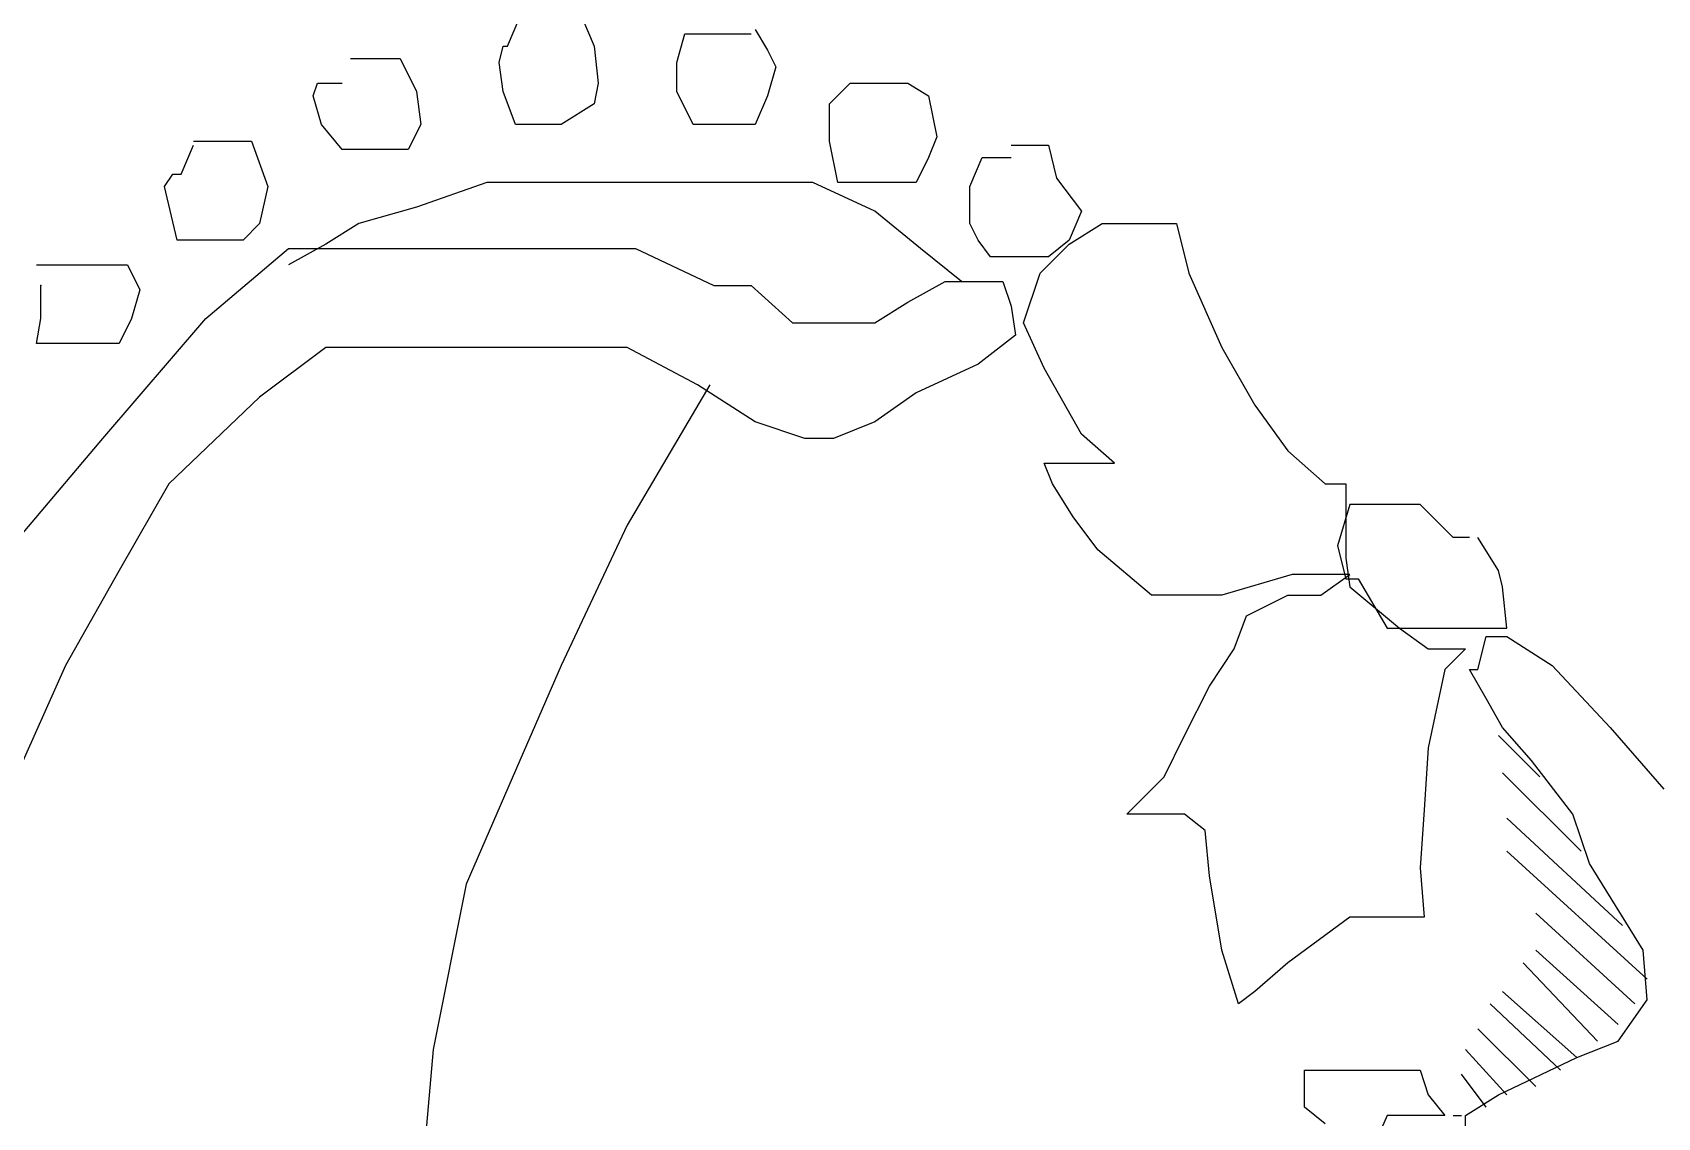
# Model space of a CAD drawing. Extents: x 731654 to 732244, y 4380181 to 4381208.
# Drawn here: x 731679.18 to 731683.115, y 4381046.055 to 4381048.683 of the extents above; entities that cross this region are included whole.
import ezdxf

# ---------------------------------------------------------------- set-up
doc = ezdxf.new("R2010")
doc.units = 0
doc.layers.get('0').update_dxf_attribs({"linetype": 'CONTINUOUS'})

msp = doc.modelspace()

# ---------------------------------------------------------------- linework, layer by layer
at = {"color": 0, "linetype": 'CONTINUOUS'}
for p, q in [((731680.33, 4381048.65), (731680.36, 4381048.72)), ((731680.33, 4381048.65), (731680.36, 4381048.72)), ((731680.51, 4381048.72), (731680.54, 4381048.65)), ((731680.51, 4381048.72), (731680.54, 4381048.65)), ((731680.74, 4381048.61), (731680.76, 4381048.68)), ((731680.74, 4381048.61), (731680.76, 4381048.68)), ((731680.76, 4381048.68), (731680.79, 4381048.68)), ((731680.76, 4381048.68), (731680.79, 4381048.68)), ((731680.79, 4381048.68), (731680.85, 4381048.68)), ((731680.79, 4381048.68), (731680.85, 4381048.68)), ((731680.85, 4381048.68), (731680.92, 4381048.68)), ((731680.85, 4381048.68), (731680.92, 4381048.68)), ((731680.93, 4381048.69), (731680.96, 4381048.64)), ((731680.93, 4381048.69), (731680.96, 4381048.64)), ((731679.95, 4381048.62), (731680.02, 4381048.62)), ((731679.95, 4381048.62), (731680.02, 4381048.62)), ((731680.02, 4381048.62), (731680.07, 4381048.62)), ((731680.02, 4381048.62), (731680.07, 4381048.62)), ((731680.07, 4381048.62), (731680.11, 4381048.54)), ((731680.07, 4381048.62), (731680.11, 4381048.54)), ((731680.31, 4381048.61), (731680.32, 4381048.65)), ((731680.31, 4381048.61), (731680.32, 4381048.65)), ((731680.32, 4381048.65), (731680.33, 4381048.65)), ((731680.32, 4381048.65), (731680.33, 4381048.65)), ((731680.54, 4381048.65), (731680.55, 4381048.56)), ((731680.54, 4381048.65), (731680.55, 4381048.56)), ((731680.96, 4381048.64), (731680.98, 4381048.6)), ((731680.96, 4381048.64), (731680.98, 4381048.6)), ((731680.32, 4381048.54), (731680.31, 4381048.61)), ((731680.32, 4381048.54), (731680.31, 4381048.61)), ((731680.74, 4381048.54), (731680.74, 4381048.61)), ((731680.74, 4381048.54), (731680.74, 4381048.61)), ((731680.98, 4381048.6), (731680.96, 4381048.53)), ((731680.98, 4381048.6), (731680.96, 4381048.53)), ((731679.86, 4381048.53), (731679.87, 4381048.56)), ((731679.86, 4381048.53), (731679.87, 4381048.56)), ((731679.87, 4381048.56), (731679.89, 4381048.56)), ((731679.87, 4381048.56), (731679.89, 4381048.56)), ((731679.89, 4381048.56), (731679.93, 4381048.56)), ((731679.89, 4381048.56), (731679.93, 4381048.56)), ((731680.55, 4381048.56), (731680.54, 4381048.51)), ((731680.55, 4381048.56), (731680.54, 4381048.51)), ((731681.11, 4381048.51), (731681.16, 4381048.56)), ((731681.11, 4381048.51), (731681.16, 4381048.56)), ((731681.16, 4381048.56), (731681.22, 4381048.56)), ((731681.16, 4381048.56), (731681.22, 4381048.56)), ((731681.22, 4381048.56), (731681.24, 4381048.56)), ((731681.22, 4381048.56), (731681.24, 4381048.56)), ((731681.24, 4381048.56), (731681.3, 4381048.56)), ((731681.24, 4381048.56), (731681.3, 4381048.56)), ((731681.3, 4381048.56), (731681.35, 4381048.53)), ((731681.3, 4381048.56), (731681.35, 4381048.53)), ((731679.88, 4381048.46), (731679.86, 4381048.53)), ((731679.88, 4381048.46), (731679.86, 4381048.53)), ((731680.11, 4381048.54), (731680.12, 4381048.46)), ((731680.11, 4381048.54), (731680.12, 4381048.46)), ((731680.35, 4381048.46), (731680.32, 4381048.54)), ((731680.35, 4381048.46), (731680.32, 4381048.54)), ((731680.54, 4381048.51), (731680.46, 4381048.46)), ((731680.54, 4381048.51), (731680.46, 4381048.46)), ((731680.78, 4381048.46), (731680.74, 4381048.54)), ((731680.78, 4381048.46), (731680.74, 4381048.54)), ((731680.96, 4381048.53), (731680.93, 4381048.46)), ((731680.96, 4381048.53), (731680.93, 4381048.46)), ((731681.11, 4381048.42), (731681.11, 4381048.51)), ((731681.11, 4381048.42), (731681.11, 4381048.51)), ((731681.35, 4381048.53), (731681.37, 4381048.43)), ((731681.35, 4381048.53), (731681.37, 4381048.43)), ((731679.93, 4381048.4), (731679.88, 4381048.46)), ((731679.93, 4381048.4), (731679.88, 4381048.46)), ((731680.12, 4381048.46), (731680.09, 4381048.4)), ((731680.12, 4381048.46), (731680.09, 4381048.4)), ((731680.4, 4381048.46), (731680.35, 4381048.46)), ((731680.4, 4381048.46), (731680.35, 4381048.46)), ((731680.46, 4381048.46), (731680.4, 4381048.46)), ((731680.46, 4381048.46), (731680.4, 4381048.46)), ((731680.83, 4381048.46), (731680.78, 4381048.46)), ((731680.83, 4381048.46), (731680.78, 4381048.46)), ((731680.87, 4381048.46), (731680.83, 4381048.46)), ((731680.87, 4381048.46), (731680.83, 4381048.46)), ((731680.93, 4381048.46), (731680.87, 4381048.46)), ((731680.93, 4381048.46), (731680.87, 4381048.46)), ((731681.37, 4381048.43), (731681.35, 4381048.38)), ((731681.37, 4381048.43), (731681.35, 4381048.38)), ((731679.54, 4381048.34), (731679.57, 4381048.41)), ((731679.54, 4381048.34), (731679.57, 4381048.41)), ((731679.57, 4381048.42), (731679.65, 4381048.42)), ((731679.57, 4381048.42), (731679.65, 4381048.42)), ((731679.65, 4381048.42), (731679.71, 4381048.42)), ((731679.65, 4381048.42), (731679.71, 4381048.42)), ((731679.71, 4381048.42), (731679.75, 4381048.31)), ((731679.71, 4381048.42), (731679.75, 4381048.31)), ((731679.97, 4381048.4), (731679.93, 4381048.4)), ((731679.97, 4381048.4), (731679.93, 4381048.4)), ((731680.04, 4381048.4), (731679.97, 4381048.4)), ((731680.04, 4381048.4), (731679.97, 4381048.4)), ((731680.09, 4381048.4), (731680.04, 4381048.4)), ((731680.09, 4381048.4), (731680.04, 4381048.4)), ((731681.13, 4381048.32), (731681.11, 4381048.42)), ((731681.13, 4381048.32), (731681.11, 4381048.42)), ((731681.55, 4381048.41), (731681.64, 4381048.41)), ((731681.55, 4381048.41), (731681.64, 4381048.41)), ((731681.64, 4381048.41), (731681.66, 4381048.33)), ((731681.64, 4381048.41), (731681.66, 4381048.33)), ((731681.35, 4381048.38), (731681.32, 4381048.32)), ((731681.35, 4381048.38), (731681.32, 4381048.32)), ((731681.45, 4381048.31), (731681.48, 4381048.38)), ((731681.45, 4381048.31), (731681.48, 4381048.38)), ((731681.48, 4381048.38), (731681.5, 4381048.38)), ((731681.48, 4381048.38), (731681.5, 4381048.38)), ((731681.5, 4381048.38), (731681.55, 4381048.38)), ((731681.5, 4381048.38), (731681.55, 4381048.38)), ((731679.5, 4381048.31), (731679.52, 4381048.34)), ((731679.5, 4381048.31), (731679.52, 4381048.34)), ((731679.53, 4381048.18), (731679.5, 4381048.31)), ((731679.53, 4381048.18), (731679.5, 4381048.31)), ((731679.52, 4381048.34), (731679.54, 4381048.34)), ((731679.52, 4381048.34), (731679.54, 4381048.34)), ((731679.75, 4381048.31), (731679.73, 4381048.22)), ((731679.75, 4381048.31), (731679.73, 4381048.22)), ((731680.28, 4381048.32), (731680.11, 4381048.26)), ((731680.28, 4381048.32), (731680.11, 4381048.26)), ((731680.45, 4381048.32), (731680.28, 4381048.32)), ((731680.45, 4381048.32), (731680.28, 4381048.32)), ((731680.63, 4381048.32), (731680.45, 4381048.32)), ((731680.63, 4381048.32), (731680.45, 4381048.32)), ((731680.76, 4381048.32), (731680.63, 4381048.32)), ((731680.76, 4381048.32), (731680.63, 4381048.32)), ((731680.94, 4381048.32), (731680.76, 4381048.32)), ((731680.94, 4381048.32), (731680.76, 4381048.32)), ((731681.07, 4381048.32), (731680.94, 4381048.32)), ((731681.07, 4381048.32), (731680.94, 4381048.32)), ((731681.22, 4381048.25), (731681.07, 4381048.32)), ((731681.22, 4381048.25), (731681.07, 4381048.32)), ((731681.19, 4381048.32), (731681.13, 4381048.32)), ((731681.19, 4381048.32), (731681.13, 4381048.32)), ((731681.27, 4381048.32), (731681.19, 4381048.32)), ((731681.27, 4381048.32), (731681.19, 4381048.32)), ((731681.32, 4381048.32), (731681.27, 4381048.32)), ((731681.32, 4381048.32), (731681.27, 4381048.32)), ((731681.45, 4381048.22), (731681.45, 4381048.31)), ((731681.45, 4381048.22), (731681.45, 4381048.31)), ((731681.66, 4381048.33), (731681.72, 4381048.25)), ((731681.66, 4381048.33), (731681.72, 4381048.25)), ((731680.11, 4381048.26), (731679.97, 4381048.22)), ((731680.11, 4381048.26), (731679.97, 4381048.22)), ((731681.33, 4381048.16), (731681.22, 4381048.25)), ((731681.33, 4381048.16), (731681.22, 4381048.25)), ((731681.72, 4381048.25), (731681.69, 4381048.18)), ((731681.72, 4381048.25), (731681.69, 4381048.18)), ((731679.73, 4381048.22), (731679.69, 4381048.18)), ((731679.73, 4381048.22), (731679.69, 4381048.18)), ((731679.97, 4381048.22), (731679.89, 4381048.17)), ((731679.97, 4381048.22), (731679.89, 4381048.17)), ((731681.47, 4381048.18), (731681.45, 4381048.22)), ((731681.47, 4381048.18), (731681.45, 4381048.22)), ((731681.69, 4381048.17), (731681.77, 4381048.22)), ((731681.69, 4381048.17), (731681.77, 4381048.22)), ((731681.77, 4381048.22), (731681.85, 4381048.22)), ((731681.77, 4381048.22), (731681.85, 4381048.22)), ((731681.85, 4381048.22), (731681.94, 4381048.22)), ((731681.85, 4381048.22), (731681.94, 4381048.22)), ((731681.94, 4381048.22), (731681.95, 4381048.22)), ((731681.94, 4381048.22), (731681.95, 4381048.22)), ((731681.95, 4381048.22), (731681.98, 4381048.1)), ((731681.95, 4381048.22), (731681.98, 4381048.1)), ((731679.58, 4381048.18), (731679.53, 4381048.18)), ((731679.58, 4381048.18), (731679.53, 4381048.18)), ((731679.65, 4381048.18), (731679.58, 4381048.18)), ((731679.65, 4381048.18), (731679.58, 4381048.18)), ((731679.6, 4381047.99), (731679.8, 4381048.16)), ((731679.6, 4381047.99), (731679.8, 4381048.16)), ((731679.69, 4381048.18), (731679.65, 4381048.18)), ((731679.69, 4381048.18), (731679.65, 4381048.18)), ((731679.89, 4381048.17), (731679.8, 4381048.12)), ((731679.89, 4381048.17), (731679.8, 4381048.12)), ((731679.8, 4381048.16), (731679.93, 4381048.16)), ((731679.8, 4381048.16), (731679.93, 4381048.16)), ((731679.93, 4381048.16), (731680.08, 4381048.16)), ((731679.93, 4381048.16), (731680.08, 4381048.16)), ((731680.08, 4381048.16), (731680.25, 4381048.16)), ((731680.08, 4381048.16), (731680.25, 4381048.16)), ((731680.25, 4381048.16), (731680.45, 4381048.16)), ((731680.25, 4381048.16), (731680.45, 4381048.16)), ((731680.45, 4381048.16), (731680.64, 4381048.16)), ((731680.45, 4381048.16), (731680.64, 4381048.16)), ((731680.64, 4381048.16), (731680.83, 4381048.07)), ((731680.64, 4381048.16), (731680.83, 4381048.07)), ((731681.43, 4381048.08), (731681.33, 4381048.16)), ((731681.43, 4381048.08), (731681.33, 4381048.16)), ((731681.5, 4381048.14), (731681.47, 4381048.18)), ((731681.5, 4381048.14), (731681.47, 4381048.18)), ((731681.62, 4381048.1), (731681.69, 4381048.17)), ((731681.62, 4381048.1), (731681.69, 4381048.17)), ((731681.69, 4381048.18), (731681.64, 4381048.14)), ((731681.69, 4381048.18), (731681.64, 4381048.14)), ((731679.19, 4381048.12), (731679.26, 4381048.12)), ((731679.19, 4381048.12), (731679.26, 4381048.12)), ((731679.26, 4381048.12), (731679.34, 4381048.12)), ((731679.26, 4381048.12), (731679.34, 4381048.12)), ((731679.34, 4381048.12), (731679.41, 4381048.12)), ((731679.34, 4381048.12), (731679.41, 4381048.12)), ((731679.41, 4381048.12), (731679.44, 4381048.06)), ((731679.41, 4381048.12), (731679.44, 4381048.06)), ((731681.55, 4381048.14), (731681.5, 4381048.14)), ((731681.55, 4381048.14), (731681.5, 4381048.14)), ((731681.64, 4381048.14), (731681.55, 4381048.14)), ((731681.64, 4381048.14), (731681.55, 4381048.14)), ((731679.2, 4381047.99), (731679.2, 4381048.07)), ((731679.2, 4381047.99), (731679.2, 4381048.07)), ((731680.83, 4381048.07), (731680.92, 4381048.07)), ((731680.83, 4381048.07), (731680.92, 4381048.07)), ((731680.92, 4381048.07), (731681.02, 4381047.98)), ((731680.92, 4381048.07), (731681.02, 4381047.98)), ((731681.3, 4381048.03), (731681.39, 4381048.08)), ((731681.3, 4381048.03), (731681.39, 4381048.08)), ((731681.39, 4381048.08), (731681.46, 4381048.08)), ((731681.39, 4381048.08), (731681.46, 4381048.08)), ((731681.46, 4381048.08), (731681.53, 4381048.08)), ((731681.46, 4381048.08), (731681.53, 4381048.08)), ((731681.53, 4381048.08), (731681.55, 4381048.02)), ((731681.53, 4381048.08), (731681.55, 4381048.02)), ((731681.58, 4381047.98), (731681.62, 4381048.1)), ((731681.58, 4381047.98), (731681.62, 4381048.1)), ((731681.98, 4381048.1), (731682.06, 4381047.92)), ((731681.98, 4381048.1), (731682.06, 4381047.92)), ((731679.44, 4381048.06), (731679.42, 4381047.99)), ((731679.44, 4381048.06), (731679.42, 4381047.99)), ((731681.22, 4381047.98), (731681.3, 4381048.03)), ((731681.22, 4381047.98), (731681.3, 4381048.03)), ((731679.19, 4381047.93), (731679.2, 4381047.99)), ((731679.19, 4381047.93), (731679.2, 4381047.99)), ((731679.35, 4381047.7), (731679.6, 4381047.99)), ((731679.35, 4381047.7), (731679.6, 4381047.99)), ((731679.42, 4381047.99), (731679.39, 4381047.93)), ((731679.42, 4381047.99), (731679.39, 4381047.93)), ((731681.55, 4381048.02), (731681.56, 4381047.95)), ((731681.55, 4381048.02), (731681.56, 4381047.95)), ((731681.02, 4381047.98), (731681.08, 4381047.98)), ((731681.02, 4381047.98), (731681.08, 4381047.98)), ((731681.08, 4381047.98), (731681.22, 4381047.98)), ((731681.08, 4381047.98), (731681.22, 4381047.98)), ((731681.63, 4381047.87), (731681.58, 4381047.98)), ((731681.63, 4381047.87), (731681.58, 4381047.98)), ((731679.23, 4381047.93), (731679.19, 4381047.93)), ((731679.23, 4381047.93), (731679.19, 4381047.93)), ((731679.33, 4381047.93), (731679.23, 4381047.93)), ((731679.33, 4381047.93), (731679.23, 4381047.93)), ((731679.39, 4381047.93), (731679.33, 4381047.93)), ((731679.39, 4381047.93), (731679.33, 4381047.93)), ((731679.89, 4381047.92), (731679.73, 4381047.8)), ((731679.89, 4381047.92), (731679.73, 4381047.8)), ((731680.07, 4381047.92), (731679.89, 4381047.92)), ((731680.07, 4381047.92), (731679.89, 4381047.92)), ((731680.26, 4381047.92), (731680.07, 4381047.92)), ((731680.26, 4381047.92), (731680.07, 4381047.92)), ((731680.43, 4381047.92), (731680.26, 4381047.92)), ((731680.43, 4381047.92), (731680.26, 4381047.92)), ((731680.62, 4381047.92), (731680.43, 4381047.92)), ((731680.62, 4381047.92), (731680.43, 4381047.92)), ((731680.79, 4381047.83), (731680.62, 4381047.92)), ((731680.79, 4381047.83), (731680.62, 4381047.92)), ((731681.56, 4381047.95), (731681.47, 4381047.88)), ((731681.56, 4381047.95), (731681.47, 4381047.88)), ((731682.06, 4381047.92), (731682.14, 4381047.78)), ((731682.06, 4381047.92), (731682.14, 4381047.78)), ((731681.47, 4381047.88), (731681.32, 4381047.81)), ((731681.47, 4381047.88), (731681.32, 4381047.81)), ((731681.72, 4381047.71), (731681.63, 4381047.87)), ((731681.72, 4381047.71), (731681.63, 4381047.87)), ((731679.73, 4381047.8), (731679.51, 4381047.59)), ((731679.73, 4381047.8), (731679.51, 4381047.59)), ((731680.82, 4381047.83), (731680.62, 4381047.49)), ((731680.82, 4381047.83), (731680.62, 4381047.49)), ((731680.93, 4381047.74), (731680.79, 4381047.83)), ((731680.93, 4381047.74), (731680.79, 4381047.83)), ((731681.32, 4381047.81), (731681.22, 4381047.74)), ((731681.32, 4381047.81), (731681.22, 4381047.74)), ((731682.14, 4381047.78), (731682.22, 4381047.67)), ((731682.14, 4381047.78), (731682.22, 4381047.67)), ((731681.05, 4381047.7), (731680.93, 4381047.74)), ((731681.05, 4381047.7), (731680.93, 4381047.74)), ((731681.22, 4381047.74), (731681.12, 4381047.7)), ((731681.22, 4381047.74), (731681.12, 4381047.7)), ((731679.14, 4381047.45), (731679.35, 4381047.7)), ((731679.14, 4381047.45), (731679.35, 4381047.7)), ((731681.12, 4381047.7), (731681.05, 4381047.7)), ((731681.12, 4381047.7), (731681.05, 4381047.7)), ((731681.8, 4381047.64), (731681.72, 4381047.71)), ((731681.8, 4381047.64), (731681.72, 4381047.71)), ((731681.65, 4381047.59), (731681.63, 4381047.64)), ((731681.63, 4381047.64), (731681.71, 4381047.64)), ((731681.65, 4381047.59), (731681.63, 4381047.64)), ((731681.63, 4381047.64), (731681.71, 4381047.64)), ((731681.71, 4381047.64), (731681.8, 4381047.64)), ((731681.71, 4381047.64), (731681.8, 4381047.64)), ((731682.22, 4381047.67), (731682.31, 4381047.59)), ((731682.22, 4381047.67), (731682.31, 4381047.59)), ((731679.51, 4381047.59), (731679.39, 4381047.38)), ((731679.51, 4381047.59), (731679.39, 4381047.38)), ((731681.7, 4381047.51), (731681.65, 4381047.59)), ((731681.7, 4381047.51), (731681.65, 4381047.59)), ((731682.31, 4381047.59), (731682.36, 4381047.59)), ((731682.31, 4381047.59), (731682.36, 4381047.59)), ((731682.36, 4381047.59), (731682.36, 4381047.51)), ((731682.36, 4381047.59), (731682.36, 4381047.51)), ((731682.37, 4381047.54), (731682.34, 4381047.44)), ((731682.37, 4381047.54), (731682.34, 4381047.44)), ((731682.44, 4381047.54), (731682.37, 4381047.54)), ((731682.44, 4381047.54), (731682.37, 4381047.54)), ((731682.54, 4381047.54), (731682.44, 4381047.54)), ((731682.54, 4381047.54), (731682.44, 4381047.54)), ((731682.62, 4381047.46), (731682.54, 4381047.54)), ((731682.62, 4381047.46), (731682.54, 4381047.54)), ((731680.62, 4381047.49), (731680.46, 4381047.15)), ((731680.62, 4381047.49), (731680.46, 4381047.15)), ((731681.76, 4381047.43), (731681.7, 4381047.51)), ((731681.76, 4381047.43), (731681.7, 4381047.51)), ((731682.36, 4381047.51), (731682.36, 4381047.41)), ((731682.36, 4381047.51), (731682.36, 4381047.41)), ((731682.34, 4381047.44), (731682.36, 4381047.36)), ((731682.34, 4381047.44), (731682.36, 4381047.36)), ((731682.66, 4381047.46), (731682.62, 4381047.46)), ((731682.66, 4381047.46), (731682.62, 4381047.46)), ((731682.73, 4381047.38), (731682.68, 4381047.46)), ((731682.73, 4381047.38), (731682.68, 4381047.46)), ((731681.89, 4381047.32), (731681.76, 4381047.43)), ((731681.89, 4381047.32), (731681.76, 4381047.43)), ((731682.36, 4381047.41), (731682.37, 4381047.34)), ((731682.36, 4381047.41), (731682.37, 4381047.34)), ((731679.39, 4381047.38), (731679.26, 4381047.15)), ((731679.39, 4381047.38), (731679.26, 4381047.15)), ((731682.23, 4381047.37), (731682.06, 4381047.32)), ((731682.23, 4381047.37), (731682.06, 4381047.32)), ((731682.37, 4381047.37), (731682.23, 4381047.37)), ((731682.37, 4381047.37), (731682.23, 4381047.37)), ((731682.3, 4381047.32), (731682.37, 4381047.37)), ((731682.3, 4381047.32), (731682.37, 4381047.37)), ((731682.74, 4381047.34), (731682.73, 4381047.38)), ((731682.74, 4381047.34), (731682.73, 4381047.38)), ((731682.36, 4381047.36), (731682.39, 4381047.36)), ((731682.36, 4381047.36), (731682.39, 4381047.36)), ((731682.37, 4381047.34), (731682.49, 4381047.24)), ((731682.37, 4381047.34), (731682.49, 4381047.24)), ((731682.39, 4381047.36), (731682.46, 4381047.24)), ((731682.39, 4381047.36), (731682.46, 4381047.24)), ((731682.75, 4381047.24), (731682.74, 4381047.34)), ((731682.75, 4381047.24), (731682.74, 4381047.34)), ((731682.06, 4381047.32), (731681.89, 4381047.32)), ((731682.06, 4381047.32), (731681.89, 4381047.32)), ((731682.12, 4381047.27), (731682.22, 4381047.32)), ((731682.12, 4381047.27), (731682.22, 4381047.32)), ((731682.22, 4381047.32), (731682.3, 4381047.32)), ((731682.22, 4381047.32), (731682.3, 4381047.32)), ((731682.09, 4381047.19), (731682.12, 4381047.27)), ((731682.09, 4381047.19), (731682.12, 4381047.27)), ((731682.46, 4381047.24), (731682.54, 4381047.24)), ((731682.46, 4381047.24), (731682.54, 4381047.24)), ((731682.49, 4381047.24), (731682.56, 4381047.19)), ((731682.49, 4381047.24), (731682.56, 4381047.19)), ((731682.54, 4381047.24), (731682.59, 4381047.24)), ((731682.54, 4381047.24), (731682.59, 4381047.24)), ((731682.59, 4381047.24), (731682.64, 4381047.24)), ((731682.59, 4381047.24), (731682.64, 4381047.24)), ((731682.64, 4381047.24), (731682.68, 4381047.24)), ((731682.64, 4381047.24), (731682.68, 4381047.24)), ((731682.68, 4381047.24), (731682.73, 4381047.24)), ((731682.68, 4381047.24), (731682.73, 4381047.24)), ((731682.68, 4381047.14), (731682.7, 4381047.22)), ((731682.68, 4381047.14), (731682.7, 4381047.22)), ((731682.7, 4381047.22), (731682.75, 4381047.22)), ((731682.7, 4381047.22), (731682.75, 4381047.22)), ((731682.73, 4381047.24), (731682.75, 4381047.24)), ((731682.73, 4381047.24), (731682.75, 4381047.24)), ((731682.75, 4381047.22), (731682.86, 4381047.15)), ((731682.75, 4381047.22), (731682.86, 4381047.15)), ((731682.03, 4381047.1), (731682.09, 4381047.19)), ((731682.03, 4381047.1), (731682.09, 4381047.19)), ((731682.56, 4381047.19), (731682.62, 4381047.19)), ((731682.56, 4381047.19), (731682.62, 4381047.19)), ((731682.65, 4381047.19), (731682.6, 4381047.14)), ((731682.65, 4381047.19), (731682.6, 4381047.14)), ((731682.62, 4381047.19), (731682.65, 4381047.19)), ((731682.62, 4381047.19), (731682.65, 4381047.19)), ((731679.26, 4381047.15), (731679.14, 4381046.88)), ((731679.26, 4381047.15), (731679.14, 4381046.88)), ((731680.46, 4381047.15), (731680.36, 4381046.92)), ((731680.46, 4381047.15), (731680.36, 4381046.92)), ((731682.6, 4381047.14), (731682.56, 4381046.95)), ((731682.6, 4381047.14), (731682.56, 4381046.95)), ((731682.7, 4381047.07), (731682.66, 4381047.14)), ((731682.66, 4381047.14), (731682.68, 4381047.14)), ((731682.7, 4381047.07), (731682.66, 4381047.14)), ((731682.66, 4381047.14), (731682.68, 4381047.14)), ((731682.86, 4381047.15), (731683, 4381047)), ((731682.86, 4381047.15), (731683, 4381047)), ((731681.97, 4381046.98), (731682.03, 4381047.1)), ((731681.97, 4381046.98), (731682.03, 4381047.1)), ((731682.74, 4381047), (731682.7, 4381047.07)), ((731682.74, 4381047), (731682.7, 4381047.07)), ((731681.92, 4381046.88), (731681.97, 4381046.98)), ((731681.92, 4381046.88), (731681.97, 4381046.98)), ((731682.73, 4381046.98), (731682.83, 4381046.88)), ((731682.73, 4381046.98), (731682.83, 4381046.88)), ((731682.81, 4381046.92), (731682.74, 4381047)), ((731682.81, 4381046.92), (731682.74, 4381047)), ((731683, 4381047), (731683.13, 4381046.85)), ((731683, 4381047), (731683.13, 4381046.85)), ((731682.56, 4381046.95), (731682.55, 4381046.8)), ((731682.56, 4381046.95), (731682.55, 4381046.8)), ((731680.36, 4381046.92), (731680.23, 4381046.62)), ((731680.36, 4381046.92), (731680.23, 4381046.62)), ((731682.93, 4381046.7), (731682.74, 4381046.89)), ((731682.93, 4381046.7), (731682.74, 4381046.89)), ((731682.91, 4381046.79), (731682.81, 4381046.92)), ((731682.91, 4381046.79), (731682.81, 4381046.92)), ((731681.83, 4381046.79), (731681.92, 4381046.88)), ((731681.83, 4381046.79), (731681.92, 4381046.88)), ((731681.9, 4381046.79), (731681.83, 4381046.79)), ((731681.9, 4381046.79), (731681.83, 4381046.79)), ((731681.97, 4381046.79), (731681.9, 4381046.79)), ((731681.97, 4381046.79), (731681.9, 4381046.79)), ((731682.02, 4381046.75), (731681.97, 4381046.79)), ((731682.02, 4381046.75), (731681.97, 4381046.79)), ((731682.55, 4381046.8), (731682.54, 4381046.66)), ((731682.55, 4381046.8), (731682.54, 4381046.66)), ((731682.75, 4381046.78), (731683.03, 4381046.52)), ((731682.75, 4381046.78), (731683.03, 4381046.52)), ((731682.95, 4381046.67), (731682.91, 4381046.79)), ((731682.95, 4381046.67), (731682.91, 4381046.79)), ((731682.03, 4381046.64), (731682.02, 4381046.75)), ((731682.03, 4381046.64), (731682.02, 4381046.75)), ((731683.09, 4381046.39), (731682.75, 4381046.7)), ((731683.09, 4381046.39), (731682.75, 4381046.7)), ((731682.54, 4381046.66), (731682.55, 4381046.54)), ((731682.54, 4381046.66), (731682.55, 4381046.54)), ((731683.08, 4381046.46), (731682.95, 4381046.67)), ((731683.08, 4381046.46), (731682.95, 4381046.67)), ((731680.23, 4381046.62), (731680.15, 4381046.22)), ((731680.23, 4381046.62), (731680.15, 4381046.22)), ((731682.06, 4381046.46), (731682.03, 4381046.64)), ((731682.06, 4381046.46), (731682.03, 4381046.64)), ((731682.37, 4381046.54), (731682.22, 4381046.43)), ((731682.37, 4381046.54), (731682.22, 4381046.43)), ((731682.42, 4381046.54), (731682.37, 4381046.54)), ((731682.42, 4381046.54), (731682.37, 4381046.54)), ((731682.49, 4381046.54), (731682.42, 4381046.54)), ((731682.49, 4381046.54), (731682.42, 4381046.54)), ((731682.55, 4381046.54), (731682.49, 4381046.54)), ((731682.55, 4381046.54), (731682.49, 4381046.54)), ((731682.82, 4381046.55), (731683.06, 4381046.33)), ((731682.82, 4381046.55), (731683.06, 4381046.33)), ((731682.1, 4381046.33), (731682.06, 4381046.46)), ((731682.1, 4381046.33), (731682.06, 4381046.46)), ((731683.02, 4381046.28), (731682.82, 4381046.46)), ((731683.02, 4381046.28), (731682.82, 4381046.46)), ((731683.09, 4381046.34), (731683.08, 4381046.46)), ((731683.09, 4381046.34), (731683.08, 4381046.46)), ((731682.22, 4381046.43), (731682.14, 4381046.36)), ((731682.22, 4381046.43), (731682.14, 4381046.36)), ((731682.79, 4381046.43), (731682.97, 4381046.24)), ((731682.79, 4381046.43), (731682.97, 4381046.24)), ((731682.14, 4381046.36), (731682.1, 4381046.33)), ((731682.14, 4381046.36), (731682.1, 4381046.33)), ((731682.92, 4381046.2), (731682.74, 4381046.36)), ((731682.92, 4381046.2), (731682.74, 4381046.36)), ((731683.02, 4381046.24), (731683.09, 4381046.34)), ((731683.02, 4381046.24), (731683.09, 4381046.34)), ((731682.71, 4381046.33), (731682.88, 4381046.17)), ((731682.71, 4381046.33), (731682.88, 4381046.17)), ((731682.82, 4381046.13), (731682.68, 4381046.27)), ((731682.82, 4381046.13), (731682.68, 4381046.27)), ((731680.15, 4381046.22), (731680.13, 4381045.99)), ((731680.15, 4381046.22), (731680.13, 4381045.99)), ((731682.65, 4381046.22), (731682.75, 4381046.11)), ((731682.65, 4381046.22), (731682.75, 4381046.11)), ((731682.92, 4381046.2), (731683.02, 4381046.24)), ((731682.92, 4381046.2), (731683.02, 4381046.24)), ((731682.73, 4381046.11), (731682.92, 4381046.2)), ((731682.73, 4381046.11), (731682.92, 4381046.2)), ((731682.26, 4381046.08), (731682.26, 4381046.17)), ((731682.26, 4381046.17), (731682.3, 4381046.17)), ((731682.26, 4381046.08), (731682.26, 4381046.17)), ((731682.26, 4381046.17), (731682.3, 4381046.17)), ((731682.3, 4381046.17), (731682.36, 4381046.17)), ((731682.3, 4381046.17), (731682.36, 4381046.17)), ((731682.36, 4381046.17), (731682.42, 4381046.17)), ((731682.36, 4381046.17), (731682.42, 4381046.17)), ((731682.42, 4381046.17), (731682.48, 4381046.17)), ((731682.42, 4381046.17), (731682.48, 4381046.17)), ((731682.48, 4381046.17), (731682.54, 4381046.17)), ((731682.48, 4381046.17), (731682.54, 4381046.17)), ((731682.54, 4381046.17), (731682.56, 4381046.11)), ((731682.54, 4381046.17), (731682.56, 4381046.11)), ((731682.7, 4381046.08), (731682.64, 4381046.16)), ((731682.7, 4381046.08), (731682.64, 4381046.16)), ((731682.56, 4381046.11), (731682.6, 4381046.06)), ((731682.56, 4381046.11), (731682.6, 4381046.06)), ((731682.65, 4381046.06), (731682.73, 4381046.11)), ((731682.65, 4381046.06), (731682.73, 4381046.11)), ((731682.31, 4381046.04), (731682.26, 4381046.08)), ((731682.31, 4381046.04), (731682.26, 4381046.08)), ((731682.46, 4381046.06), (731682.43, 4381045.99)), ((731682.46, 4381046.06), (731682.43, 4381045.99)), ((731682.53, 4381046.06), (731682.46, 4381046.06)), ((731682.53, 4381046.06), (731682.46, 4381046.06)), ((731682.56, 4381046.06), (731682.53, 4381046.06)), ((731682.56, 4381046.06), (731682.53, 4381046.06)), ((731682.6, 4381046.06), (731682.56, 4381046.06)), ((731682.6, 4381046.06), (731682.56, 4381046.06)), ((731682.62, 4381046.06), (731682.64, 4381046.06)), ((731682.62, 4381046.06), (731682.64, 4381046.06)), ((731682.65, 4381046.02), (731682.65, 4381046.06)), ((731682.65, 4381046.02), (731682.65, 4381046.06))]:
    msp.add_line(p, q, dxfattribs=at)
msp.add_point((731679.2, 4381048.07), dxfattribs=at)
msp.add_point((731679.2, 4381048.07), dxfattribs=at)

# ---------------------------------------------------------------- meshes
mesh = msp.add_polyface(dxfattribs=at)
corners = [(731962.5, 4380181), (731654.5, 4381207.5), (732244, 4380181), (732244, 4381207.5), (731654.5, 4380181)]
mesh.append_faces([[corners[k] for k in face] for face in [(0, 1, 4), (1, 0, 2, 3)]], dxfattribs={"vtx0": -1, "color": 0})
mesh = msp.add_polyface(dxfattribs=at)
corners = [(731945.58, 4381021), (731945.58, 4381201.5), (731664.5, 4381201.5), (731664.5, 4381021)]
mesh.append_faces([[corners[k] for k in face] for face in [(0, 1, 2, 3)]], dxfattribs={"color": 0})

doc.saveas('drawing.dxf')
